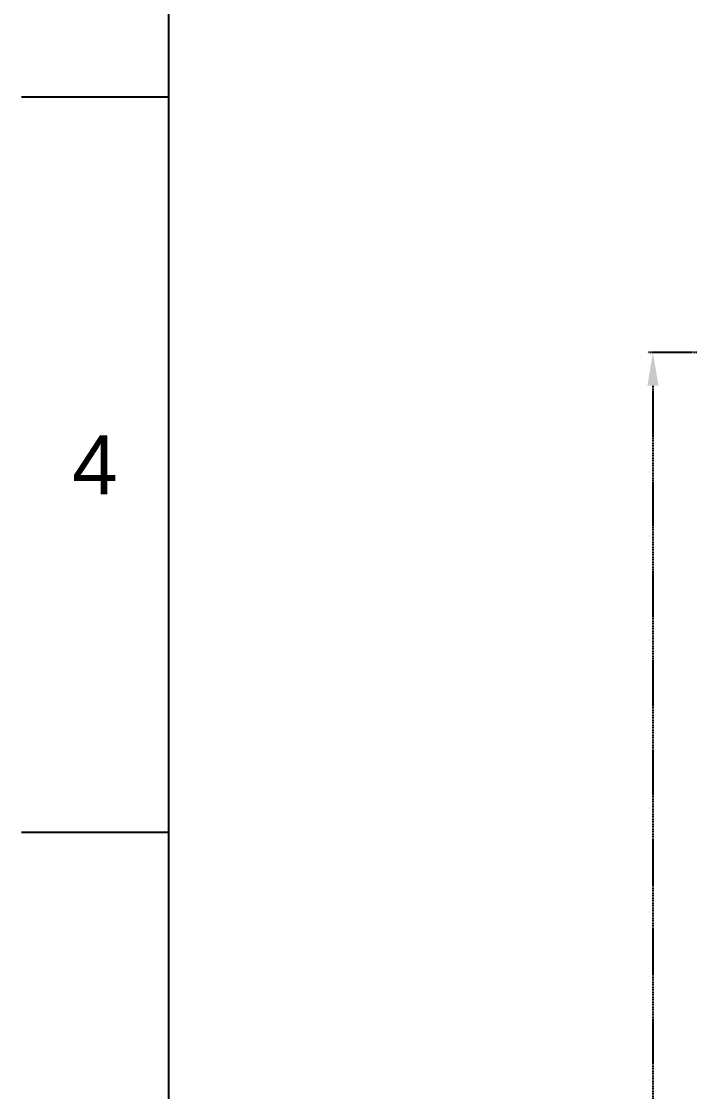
# Model space of a CAD drawing. Header units: millimetres. Extents: x 3663 to 4713, y -1 to 1484.
# Drawn here: x 3663 to 3823.8, y 679.3 to 936.6 of the extents above; entities that cross this region are included whole.
import ezdxf

# ---------------------------------------------------------------- set-up
doc = ezdxf.new("R2010")
doc.units = ezdxf.units.MM
doc.header["$LTSCALE"] = 0.1
doc.linetypes.add('CENTER', pattern=[0.6, 0.375, -0.075, 0.075, -0.075])
doc.layers.add('______', color=1, linetype='CENTER')
doc.styles.get("Standard").update_dxf_attribs({"font": 'arial.ttf'})
doc.dimstyles.new('ISO-25', dxfattribs={"dimtxt": 12, "dimasz": 8, "dimexe": 1.25, "dimexo": 0.625, "dimgap": 2, "dimtad": 1, "dimtxsty": 'Standard', "dimcen": 2.5, "dimadec": 0, "dimazin": 0, "dimtfac": 1, "dimtmove": 0, "dimatfit": 3, "dimfxl": 1, "dimarcsym": 0})

# ---------------------------------------------------------------- blocks, each defined once
blk = doc.blocks.new('*D26')
at = {"layer": '______', "color": 0, "lineweight": -2, "transparency": 16777216}
for p, q in [((3871.34, 857.04), (3813.69, 857.04)), ((3814.94, 849.04), (3814.94, 465.04)), ((3871.34, 457.04), (3813.69, 457.04))]:
    blk.add_line(p, q, dxfattribs=at)
at = {"layer": '______', "color": 0, "transparency": 16777216}
for points in [[(3813.61, 849.04), (3816.28, 849.04), (3814.94, 857.04)], [(3813.61, 465.04), (3816.28, 465.04), (3814.94, 457.04)]]:
    blk.add_solid(points, dxfattribs=at)
at = {"layer": 'Defpoints', "color": 0, "transparency": 16777216}
for p in [(3871.96, 857.04), (3814.94, 457.04), (3871.96, 457.04)]:
    blk.add_point(p, dxfattribs=at)
at = {"layer": '______', "color": 0, "transparency": 16777216, "insert": (3806.82, 657.04), "char_height": 12, "attachment_point": 5, "rotation": 90}
blk.add_mtext('400', dxfattribs=at)

msp = doc.modelspace()

# ---------------------------------------------------------------- linework, layer by layer
for p, q in [((3698.388, 1448.705), (3698.388, 34.564)), ((3698.388, 918.402), (3663.034, 918.402)), ((3698.388, 741.634), (3663.034, 741.634))]:
    msp.add_line(p, q)
msp.add_point((3698.388, 918.402))

# ---------------------------------------------------------------- texts
at = {"insert": (3680.711, 830.018), "char_height": 14.141, "attachment_point": 5}
msp.add_mtext_dynamic_manual_height_columns('4', width=50, gutter_width=12.5, heights=[0], dxfattribs=at)

# ---------------------------------------------------------------- dimensions: what is measured, and where the dimension line sits
at = {"layer": '______', "color": 3}
dim = msp.add_linear_dim(base=(3814.944, 457.041), p1=(3871.964, 857.041), p2=(3871.964, 457.041), angle=90, dimstyle='ISO-25', dxfattribs=at)
dim.commit()
dim.dimension.update_dxf_attribs({"geometry": '*D26', "text_midpoint": (3806.817, 657.041)})

doc.saveas('drawing.dxf')
